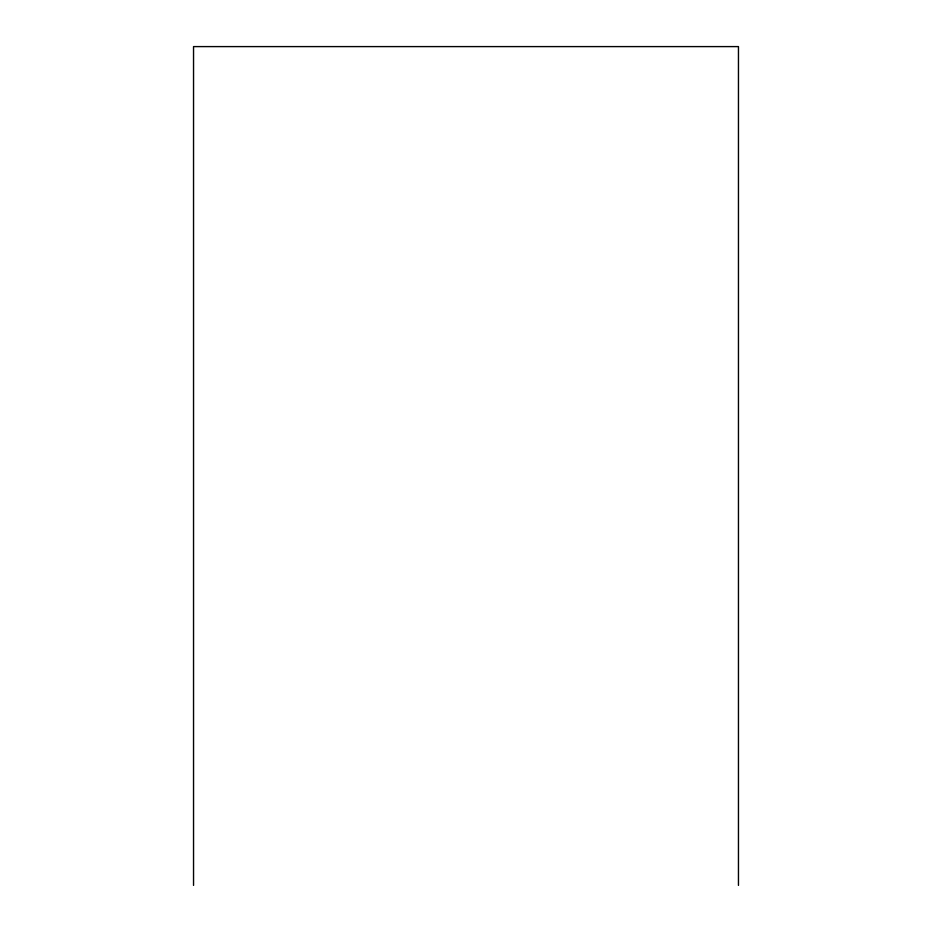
<?xml version="1.0" encoding="UTF-8"?>
<svg xmlns="http://www.w3.org/2000/svg" width="932" height="932" viewBox="0 0 932 932"><rect width="100%" height="100%" fill="white"/><g stroke="black" fill="none" stroke-linecap="round" stroke-linejoin="round"><path stroke-width="1.4" d="M738.459 885.4L738.459 46.6L193.541 46.6L193.541 885.4"/></g></svg>
